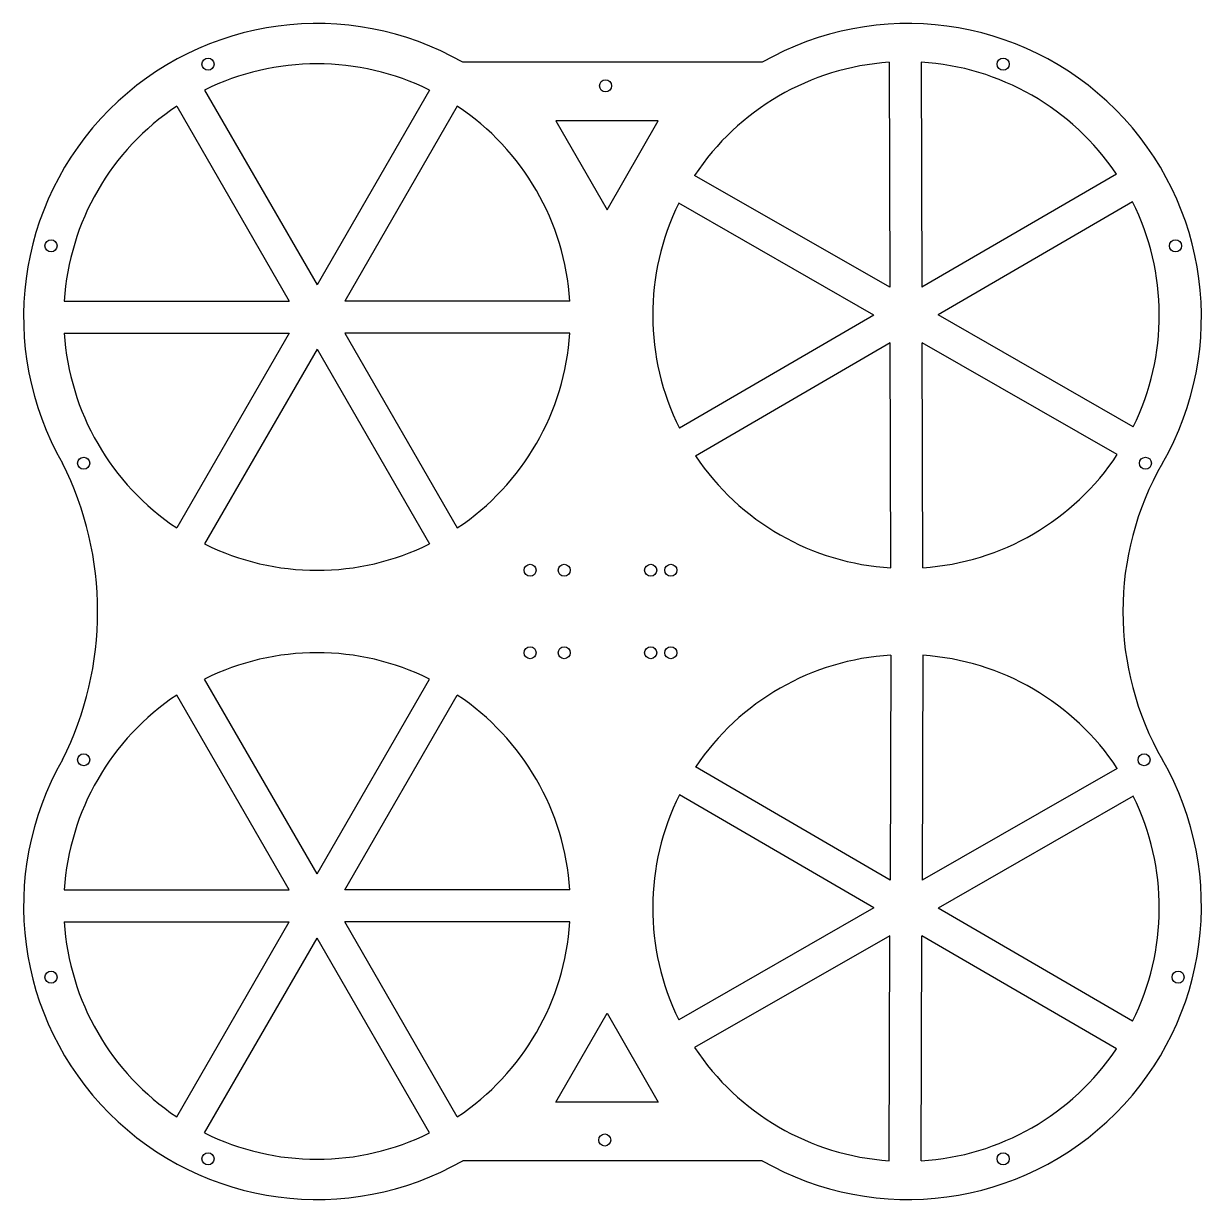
# Model space of a CAD drawing. Header units: millimetres. Extents: x 1434 to 2020, y 2819 to 3404.
import ezdxf

# ---------------------------------------------------------------- set-up
doc = ezdxf.new("R2010")
doc.units = ezdxf.units.MM

msp = doc.modelspace()

# ---------------------------------------------------------------- linework, layer by layer
for p, q in [((1801.05, 3384.63), (1652.05, 3384.63)), ((1864.15, 3384.62), (1864.53, 3272.68)), ((1880.09, 3384.67), (1880.47, 3272.73)), ((1523.58, 3370.79), (1579.55, 3273.84)), ((1635.52, 3370.79), (1579.55, 3273.84)), ((1509.77, 3362.82), (1565.74, 3265.87)), ((1649.33, 3362.82), (1593.36, 3265.87)), ((1977.22, 3329.03), (1880.47, 3272.73)), ((1864.53, 3272.68), (1767.4, 3328.32)), ((1856.6, 3258.84), (1759.47, 3314.48)), ((1985.24, 3315.25), (1888.49, 3258.95)), ((1453.8, 3265.87), (1565.74, 3265.87)), ((1705.3, 3265.87), (1593.36, 3265.87)), ((1856.6, 3258.84), (1759.85, 3202.54)), ((1985.63, 3203.31), (1888.49, 3258.95)), ((1453.8, 3249.93), (1565.74, 3249.93)), ((1565.74, 3249.93), (1509.77, 3152.99)), ((1593.36, 3249.93), (1649.33, 3152.99)), ((1705.3, 3249.93), (1593.36, 3249.93)), ((1579.55, 3241.96), (1523.58, 3145.01)), ((1579.55, 3241.96), (1635.52, 3145.01)), ((1864.62, 3245.06), (1767.87, 3188.76)), ((1865, 3133.13), (1864.62, 3245.06)), ((1977.7, 3189.48), (1880.57, 3245.12)), ((1880.95, 3133.18), (1880.57, 3245.12)), ((1865, 3089.68), (1864.62, 2977.74)), ((1880.95, 3089.62), (1880.57, 2977.68)), ((1579.55, 2980.84), (1523.58, 3077.79)), ((1579.55, 2980.84), (1635.52, 3077.79)), ((1565.74, 2972.87), (1509.77, 3069.82)), ((1593.36, 2972.87), (1649.33, 3069.82)), ((1864.62, 2977.74), (1767.87, 3034.04)), ((1977.7, 3033.32), (1880.57, 2977.68)), ((1856.6, 2963.96), (1759.85, 3020.26)), ((1985.63, 3019.49), (1888.49, 2963.85)), ((1453.8, 2972.87), (1565.74, 2972.87)), ((1705.3, 2972.87), (1593.36, 2972.87)), ((1856.6, 2963.96), (1759.47, 2908.32)), ((1985.24, 2907.55), (1888.49, 2963.85)), ((1453.8, 2956.93), (1565.74, 2956.93)), ((1509.77, 2859.99), (1565.74, 2956.93)), ((1649.33, 2859.99), (1593.36, 2956.93)), ((1705.3, 2956.93), (1593.36, 2956.93)), ((1523.58, 2852.01), (1579.55, 2948.96)), ((1635.52, 2852.01), (1579.55, 2948.96)), ((1864.53, 2950.12), (1767.4, 2894.48)), ((1864.15, 2838.18), (1864.53, 2950.12)), ((1880.09, 2838.13), (1880.47, 2950.07)), ((1977.22, 2893.77), (1880.47, 2950.07)), ((1801.05, 2838.18), (1652.05, 2838.18))]:
    msp.add_line(p, q)
for points in [[(1723.82, 3311.3), (1749.3, 3355.43), (1698.34, 3355.43)], [(1723.82, 2911.5), (1749.3, 2867.37), (1698.34, 2867.37)]]:
    msp.add_lwpolyline(points, close=True)
for centre in [(1525.32, 3383.71), (1920.9, 3383.71), (1723.11, 3372.9), (1447.21, 3293.32), (2006.62, 3293.32), (1463.46, 3185.15), (1991.69, 3185.15), (1685.55, 3131.9), (1702.55, 3131.9), (1745.55, 3131.9), (1755.55, 3131.9), (1685.55, 3090.9), (1702.55, 3090.9), (1745.55, 3090.9), (1755.55, 3090.9), (1463.46, 3037.65), (1990.99, 3037.65), (1447.21, 2929.48), (2007.93, 2929.48), (1722.67, 2848.47), (1525.32, 2839.09), (1920.9, 2839.09)]:
    msp.add_circle(centre, 3)
for centre, radius, start, end in [((1579.55, 3257.9), 146, 60.22478, 209.88716), ((1873.55, 3257.9), 146, 330.11284, 119.77522), ((1579.55, 3257.9), 126, 63.62754, 116.37246), ((1872.55, 3258.9), 126, 93.82275, 146.56767), ((1872.55, 3258.9), 126, 33.82275, 86.56767), ((1579.55, 3257.9), 126, 123.62754, 176.37246), ((1579.55, 3257.9), 126, 3.62754, 56.37246), ((1872.55, 3258.9), 126, 153.82275, 206.56767), ((1872.55, 3258.9), 126, 333.82275, 26.56767), ((1579.55, 3257.9), 126, 183.62754, 236.37246), ((1579.55, 3257.9), 126, 303.62754, 356.37246), ((1872.55, 3258.9), 126, 213.82275, 266.56767), ((1872.55, 3258.9), 126, 273.82275, 326.56767), ((1305.77, 3111.4), 164.64, 333.38853, 26.61147), ((2128.45, 3111.4), 148, 150.11284, 209.88716), ((1579.55, 3257.9), 126, 243.62754, 296.37246), ((1579.55, 2964.9), 126, 63.62754, 116.37246), ((1872.55, 2963.9), 126, 93.43233, 146.17725), ((1872.55, 2963.9), 126, 33.43233, 86.17725), ((1579.55, 2964.9), 126, 123.62754, 176.37246), ((1579.55, 2964.9), 126, 3.62754, 56.37246), ((1579.55, 2964.9), 146, 150.11284, 299.77522), ((1873.55, 2964.9), 146, 240.22478, 29.88716), ((1872.55, 2963.9), 126, 153.43233, 206.17725), ((1872.55, 2963.9), 126, 333.43233, 26.17725), ((1579.55, 2964.9), 126, 183.62754, 236.37246), ((1579.55, 2964.9), 126, 303.62754, 356.37246), ((1872.55, 2963.9), 126, 213.43233, 266.17725), ((1872.55, 2963.9), 126, 273.43233, 326.17725), ((1579.55, 2964.9), 126, 243.62754, 296.37246)]:
    msp.add_arc(centre, radius, start, end)

doc.saveas('drawing.dxf')
